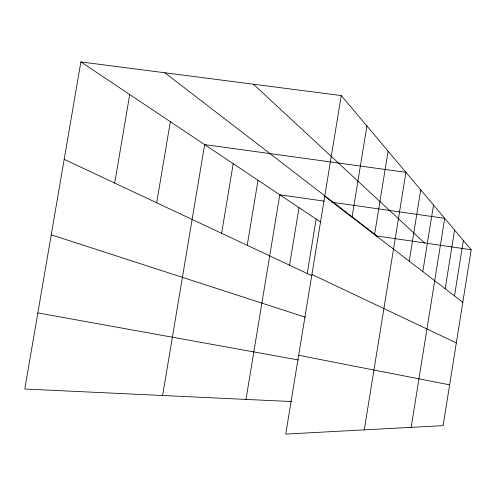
<?xml version="1.0" encoding="UTF-8"?>
<svg xmlns="http://www.w3.org/2000/svg" width="496" height="496" viewBox="0 0 496 496"><rect width="100%" height="100%" fill="white"/><g stroke="black" fill="none" stroke-linecap="round" stroke-linejoin="round"><path stroke-width="0.74" d="M422.815 271.61L433.523 205.046M411.165 427.36L444.714 218.333L331.936 202.238M445.179 288.765L454.59 230.045M454.491 295.907L463.357 240.448M341.254 95.561L471.2 249.755L443.12 425.642L285.739 434.081L341.254 95.561L80.885 61.919L24.8 389.025L291.66 401.562M374.561 234.589L388.114 151.162M364.262 429.871L405.939 172.317L204.662 144.609L162.614 395.498M409.219 261.175L420.72 189.856M307.229 273.513L316.157 219.096M352.011 217.291L366.904 125.996M247.231 245.328L258.025 180.259M245.973 399.416L279.787 194.798L324.266 201.147M289.546 265.211L299.026 207.65M221.613 233.294L233.213 163.686M156.674 202.79L170.357 121.694M114.694 183.067L129.735 94.556M375.553 235.786L471.2 249.755M37.851 312.902L298.474 359.991M298.666 355.279L449.636 384.846M51.243 234.806L305.48 317.26M64.182 159.334L312.046 275.782M311.916 274.455L456.332 342.903M80.885 61.919L320.633 222.084M324.725 196.354L462.811 302.293M164.914 72.776L377.072 236.003M253.419 84.215L424.564 242.941"/></g></svg>
